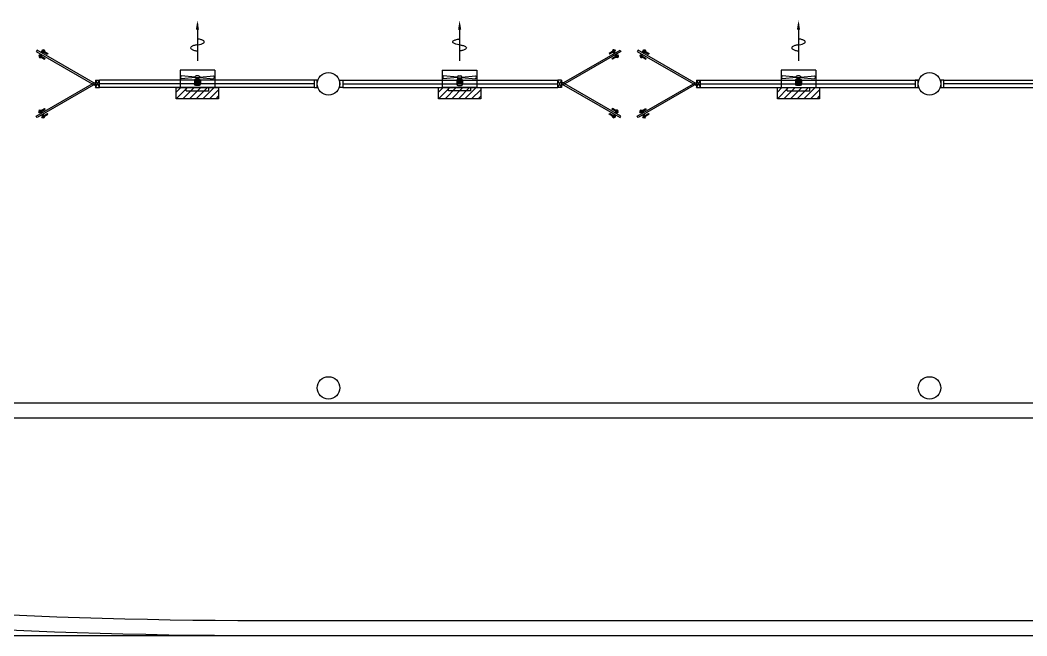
# Model space of a CAD drawing. Header units: metres. Extents: x 352651 to 1421851, y -87441 to -24441.
# Drawn here: x 1368317 to 1381716, y -76161 to -67962 of the extents above; entities that cross this region are included whole.
import ezdxf

# ---------------------------------------------------------------- set-up
doc = ezdxf.new("R2010")
doc.units = ezdxf.units.M
doc.header["$LTSCALE"] = 300
doc.header["$MEASUREMENT"] = 0
doc.linetypes.add('DASHDOT', pattern=[25.4, 12.7, -6.35, 0, -6.35])
for name, color, linetype in [('CUA', 8, 'CONTINUOUS'), ('CUAGIO', 2, 'CONTINUOUS'), ('THAY', 9, 'CONTINUOUS'), ('TUONG', 7, 'CONTINUOUS')]:
    doc.layers.add(name, color=color, linetype=linetype)

# ---------------------------------------------------------------- blocks, each defined once
blk = doc.blocks.new('tgw')
at = {"layer": 'CUAGIO'}
for p, q in [((-46, -150), (-46, 150)), ((-46, 150), (0, 150)), ((-46, -150), (-46, 150)), ((-46, 150), (0, 150)), ((0, -231), (0, 231)), ((0, -231), (0, 231)), ((231, 231), (0, 231)), ((231, 231), (231, -231)), ((-46, -150), (0, -150)), ((-46, -150), (0, -150)), ((231, -231), (0, -231)), ((231, -231), (31, -231)), ((231, -231), (31, -231))]:
    blk.add_line(p, q, dxfattribs=at)
at = {"layer": 'CUAGIO', "color": 8}
for p, q in [((133, 31), (118, 213)), ((139, 31), (154, 213)), ((43, -39), (43, 39)), ((95, 39), (43, 39)), ((95, 23), (43, 23)), ((95, 8), (43, 8)), ((95, 39), (95, -39)), ((111, 23), (111, -23)), ((127, 8), (111, 8)), ((127, 31), (127, -31)), ((140, 31), (127, 31)), ((155, 15), (155, -15)), ((95, -8), (43, -8)), ((95, -23), (43, -23)), ((95, -39), (43, -39)), ((127, -8), (111, -8)), ((133, -31), (118, -213)), ((140, -31), (127, -31)), ((139, -31), (154, -213))]:
    blk.add_line(p, q, dxfattribs=at)
at = {"layer": 'CUAGIO', "color": 145}
blk.add_line((28, 23), (28, -23), dxfattribs=at)
at = {"layer": 'CUAGIO', "color": 1}
blk.add_line((849, 0), (356, 0), dxfattribs=at)
for points in [[(568, 0, -0.004926), (567, -9, -0.042688), (558, -50, -0.084959), (541, -84, -0.238163), (528, -90, -0.238163), (515, -84, -0.084959), (498, -50, -0.042688), (489, -9, -0.004926), (488, 0, -0.031484)], [(568, 0, -0.004926), (569, 9, -0.042688), (577, 50, -0.084959), (595, 84, -0.238163), (607, 90, -0.238163), (620, 84, -0.084959), (637, 50, -0.042688), (646, 9, -0.004926), (647, 0, -0.031484)]]:
    blk.add_lwpolyline(points, format="xyb", dxfattribs=at)
at = {"layer": 'CUAGIO', "color": 8}
for centre, radius, start, end in [((136, 206), 18.9, 21.1433, 158.8567), ((43, 23), 15.4, 90, 180), ((95, 23), 15.4, 0, 90), ((140, 15), 15.4, 0, 90), ((43, -23), 15.4, 180, 270), ((95, -23), 15.4, 270, 0), ((140, -15), 15.4, 270, 0), ((136, -206), 18.9, 201.1433, 338.8567)]:
    blk.add_arc(centre, radius, start, end, dxfattribs=at)
at = {"layer": 'CUAGIO', "color": 1}
blk.add_solid([(771, 21), (771, -21), (895, 0)], dxfattribs=at)

msp = doc.modelspace()

# ---------------------------------------------------------------- hatches: boundary and pattern name
at = {"layer": 'CUAGIO', "linetype": 'DASHDOT', "ltscale": 5}
h = msp.add_hatch(dxfattribs=at)
h.set_pattern_fill('ANSI31', color=256, scale=500, style=0)
h.set_pattern_definition([(45, (1012264.33, -126000), (-44.194174, 44.194174), [])])
h.paths.add_polyline_path([(1370957.3, -69009.4), (1370395.3, -69009.4), (1370395.3, -68859.4), (1370957.3, -68859.4)])
h = msp.add_hatch(dxfattribs=at)
h.set_pattern_fill('ANSI31', color=256, scale=500, style=0)
h.set_pattern_definition([(45, (1015754.33, -125999.94), (-44.194174, 44.194174), [])])
h.paths.add_polyline_path([(1374447.3, -69009.4), (1373885.3, -69009.4), (1373885.3, -68859.4), (1374447.3, -68859.4)])
h = msp.add_hatch(dxfattribs=at)
h.set_pattern_fill('ANSI31', color=256, scale=500, style=0)
h.set_pattern_definition([(45, (1020264.33, -126000), (-44.194174, 44.194174), [])])
h.paths.add_polyline_path([(1378957.3, -69009.4), (1378395.3, -69009.4), (1378395.3, -68859.4), (1378957.3, -68859.4)])

# ---------------------------------------------------------------- linework, layer by layer
at = {"layer": 'CUA'}
for p, q in [((1368562, -68427.8), (1368612.2, -68456.8)), ((1368598.9, -68419.1), (1368572.9, -68464)), ((1368597.6, -68455.6), (1368642.6, -68481.6)), ((1368600.5, -68361.2), (1368650.6, -68390.1)), ((1368603.9, -68444.8), (1368648.9, -68470.8)), ((1368611.4, -68397.5), (1368637.3, -68352.5)), ((1368636.1, -68388.9), (1368681.1, -68414.9)), ((1368642.3, -68378.1), (1368687.4, -68404.1)), ((1368687.4, -68404.1), (1368681.1, -68414.9)), ((1376200.2, -68378.1), (1376155.2, -68404.1)), ((1376155.2, -68404.1), (1376161.4, -68414.9)), ((1376206.4, -68388.9), (1376161.4, -68414.9)), ((1376242.1, -68361.2), (1376191.9, -68390.1)), ((1376238.7, -68444.8), (1376193.6, -68470.8)), ((1376244.9, -68455.6), (1376199.9, -68481.6)), ((1376231.2, -68397.5), (1376205.2, -68352.5)), ((1376280.5, -68427.8), (1376230.4, -68456.8)), ((1376243.6, -68419.1), (1376269.6, -68464)), ((1376562, -68427.8), (1376612.2, -68456.8)), ((1376598.9, -68419.1), (1376572.9, -68464)), ((1376597.6, -68455.6), (1376642.6, -68481.6)), ((1376600.5, -68361.2), (1376650.6, -68390.1)), ((1376603.9, -68444.8), (1376648.9, -68470.8)), ((1376611.4, -68397.5), (1376637.3, -68352.5)), ((1376636.1, -68388.9), (1376681.1, -68414.9)), ((1376642.3, -68378.1), (1376687.4, -68404.1)), ((1376687.4, -68404.1), (1376681.1, -68414.9)), ((1368642.6, -68481.6), (1368648.9, -68470.8)), ((1376199.9, -68481.6), (1376193.6, -68470.8)), ((1376642.6, -68481.6), (1376648.9, -68470.8)), ((1369318.5, -68759.8), (1369318.5, -68859.3)), ((1369318.5, -68759.8), (1369371.3, -68859.3)), ((1369318.5, -68859.3), (1369371.3, -68759.8)), ((1369318.5, -68759.8), (1369371.3, -68759.8)), ((1369318.5, -68859.3), (1369371.3, -68859.3)), ((1369371.3, -68859.3), (1369371.3, -68759.8)), ((1375471.3, -68859.3), (1375471.3, -68759.8)), ((1375524, -68759.8), (1375471.3, -68859.3)), ((1375524, -68859.3), (1375471.3, -68759.8)), ((1375524, -68759.8), (1375471.3, -68759.8)), ((1375524, -68859.3), (1375471.3, -68859.3)), ((1375524, -68759.8), (1375524, -68859.3)), ((1377318.5, -68759.8), (1377318.5, -68859.3)), ((1377318.5, -68759.8), (1377371.3, -68859.3)), ((1377318.5, -68859.3), (1377371.3, -68759.8)), ((1377318.5, -68759.8), (1377371.3, -68759.8)), ((1377318.5, -68859.3), (1377371.3, -68859.3)), ((1377371.3, -68859.3), (1377371.3, -68759.8)), ((1368597.6, -69163.5), (1368642.6, -69137.5)), ((1368642.6, -69137.5), (1368648.9, -69148.3)), ((1376199.9, -69137.5), (1376193.6, -69148.3)), ((1376244.9, -69163.5), (1376199.9, -69137.5)), ((1376597.6, -69163.5), (1376642.6, -69137.5)), ((1376642.6, -69137.5), (1376648.9, -69148.3)), ((1368562, -69191.3), (1368612.2, -69162.3)), ((1368598.9, -69200), (1368572.9, -69155)), ((1368600.5, -69257.9), (1368650.6, -69228.9)), ((1368603.9, -69174.3), (1368648.9, -69148.3)), ((1368611.4, -69221.6), (1368637.3, -69266.5)), ((1368636.1, -69230.1), (1368681.1, -69204.1)), ((1368642.3, -69240.9), (1368687.4, -69214.9)), ((1368687.4, -69214.9), (1368681.1, -69204.1)), ((1376155.2, -69214.9), (1376161.4, -69204.1)), ((1376200.2, -69240.9), (1376155.2, -69214.9)), ((1376206.4, -69230.1), (1376161.4, -69204.1)), ((1376242.1, -69257.9), (1376191.9, -69228.9)), ((1376238.7, -69174.3), (1376193.6, -69148.3)), ((1376231.2, -69221.6), (1376205.2, -69266.5)), ((1376280.5, -69191.3), (1376230.4, -69162.3)), ((1376243.6, -69200), (1376269.6, -69155)), ((1376562, -69191.3), (1376612.2, -69162.3)), ((1376598.9, -69200), (1376572.9, -69155)), ((1376600.5, -69257.9), (1376650.6, -69228.9)), ((1376603.9, -69174.3), (1376648.9, -69148.3)), ((1376611.4, -69221.6), (1376637.3, -69266.5)), ((1376636.1, -69230.1), (1376681.1, -69204.1)), ((1376642.3, -69240.9), (1376687.4, -69214.9)), ((1376687.4, -69214.9), (1376681.1, -69204.1))]:
    msp.add_line(p, q, dxfattribs=at)
at = {"layer": 'CUA', "linetype": 'Continuous'}
for p, q in [((1372231.3, -68759.5), (1369371.3, -68759.3)), ((1372231.3, -68809.5), (1369371.3, -68809.3)), ((1372231.3, -68859.5), (1369371.3, -68859.3)), ((1372611.3, -68759.5), (1375471.3, -68759.3)), ((1372611.3, -68809.5), (1375471.3, -68809.3)), ((1372611.3, -68859.5), (1375471.3, -68859.3)), ((1377371.3, -68759.3), (1380271.3, -68759.5)), ((1377371.3, -68809.3), (1380231.3, -68809.5)), ((1377371.3, -68859.3), (1380271.3, -68859.5)), ((1380611.3, -68759.5), (1383281.3, -68759.5)), ((1383281.3, -68809.5), (1380611.3, -68809.5)), ((1380611.3, -68859.5), (1383281.3, -68859.5))]:
    msp.add_line(p, q, dxfattribs=at)
at = {"layer": 'CUA'}
for points in [[(1368530.9, -68379.2), (1369307.9, -68827.8), (1369318.5, -68809.5), (1368541.5, -68360.9)], [(1376311.6, -68379.2), (1375534.6, -68827.8), (1375524, -68809.5), (1376301.1, -68360.9)], [(1376530.9, -68379.2), (1377307.9, -68827.8), (1377318.5, -68809.5), (1376541.5, -68360.9)], [(1368530.9, -69239.9), (1369307.9, -68791.2), (1369318.5, -68809.5), (1368541.5, -69258.1)], [(1376311.6, -69239.9), (1375534.6, -68791.2), (1375524, -68809.5), (1376301.1, -69258.1)], [(1376530.9, -69239.9), (1377307.9, -68791.2), (1377318.5, -68809.5), (1376541.5, -69258.1)]]:
    msp.add_lwpolyline(points, close=True, dxfattribs=at)
at = {"layer": 'CUA', "linetype": 'Continuous'}
for points in [[(1372271.3, -68759.5), (1372231.3, -68759.5), (1372231.3, -68859.5), (1372271.3, -68859.5)], [(1372571.3, -68759.5), (1372611.3, -68759.5), (1372611.3, -68859.5), (1372571.3, -68859.5)], [(1380271.3, -68759.5), (1380231.3, -68759.5), (1380231.3, -68859.5), (1380271.3, -68859.5)], [(1380611.3, -68759.5), (1380571.3, -68759.5), (1380571.3, -68859.5), (1380611.3, -68859.5)]]:
    msp.add_lwpolyline(points, close=True, dxfattribs=at)
at = {"layer": 'CUA', "extrusion": (0, 0, -1)}
for centre, major_axis in [((1368585.9, -68441.6), (-4.7, 17.6)), ((1376218.2, -68375), (17.6, -4.7)), ((1376585.9, -68441.6), (-4.7, 17.6)), ((1368624.4, -69244.1), (-17.6, 4.7)), ((1376256.6, -69177.5), (4.7, -17.6)), ((1376624.4, -69244.1), (-17.6, 4.7))]:
    msp.add_ellipse(centre, major_axis=major_axis, ratio=1, dxfattribs=at)
at = {"layer": 'CUA'}
for centre, major_axis in [((1368624.4, -68375), (-17.6, -4.7)), ((1376256.6, -68441.6), (4.7, 17.6)), ((1376624.4, -68375), (-17.6, -4.7)), ((1368585.9, -69177.5), (-4.7, -17.6)), ((1376218.2, -69244.1), (17.6, 4.7)), ((1376585.9, -69177.5), (-4.7, -17.6))]:
    msp.add_ellipse(centre, major_axis=major_axis, ratio=1, dxfattribs=at)
at = {"layer": 'CUAGIO', "linetype": 'DASHDOT', "ltscale": 5}
for points in [[(1370957.3, -69009.4), (1370395.3, -69009.4), (1370395.3, -68859.4), (1370957.3, -68859.4)], [(1374447.3, -69009.4), (1373885.3, -69009.4), (1373885.3, -68859.4), (1374447.3, -68859.4)], [(1378957.3, -69009.4), (1378395.3, -69009.4), (1378395.3, -68859.4), (1378957.3, -68859.4)]]:
    msp.add_lwpolyline(points, close=True, dxfattribs=at)
at = {"layer": 'THAY'}
for p, q in [((1353821.3, -73059.5), (1394121.3, -73059.5)), ((1353621.3, -73259.5), (1394721.3, -73259.5))]:
    msp.add_line(p, q, dxfattribs=at)
for points in [[(1394721.3, -73159.5), (1394721.3, -76159.5), (1350021.3, -76159.5), (1350021.3, -56359.5), (1352521.3, -56359.5)], [(1388621.3, -75959.5), (1372120.7, -75959.5)]]:
    msp.add_lwpolyline(points, dxfattribs=at)
for points in [[(1372121.3, -76159.5, -0.0601002), (1352821.3, -73941.6), (1352821.3, -69159.5)], [(1372120.1, -75959.5, -0.0596107), (1353021.3, -73783.6), (1353021.3, -69159.5)]]:
    msp.add_lwpolyline(points, format="xyb", dxfattribs=at)
at = {"layer": 'TUONG'}
for centre in [(1372421.3, -68809.5), (1380421.3, -68809.5), (1372421.3, -72859.5), (1380421.3, -72859.5)]:
    msp.add_circle(centre, 150, dxfattribs=at)

# ---------------------------------------------------------------- block references
at = {"layer": 'CUAGIO', "xscale": -1, "rotation": 270}
for p in [(1370676.3, -68859.4), (1378676.3, -68859.4)]:
    msp.add_blockref('tgw', p, dxfattribs=at)
at = {"layer": 'CUAGIO', "rotation": 90}
msp.add_blockref('tgw', (1374166.3, -68859.4), dxfattribs=at)

doc.saveas('drawing.dxf')
